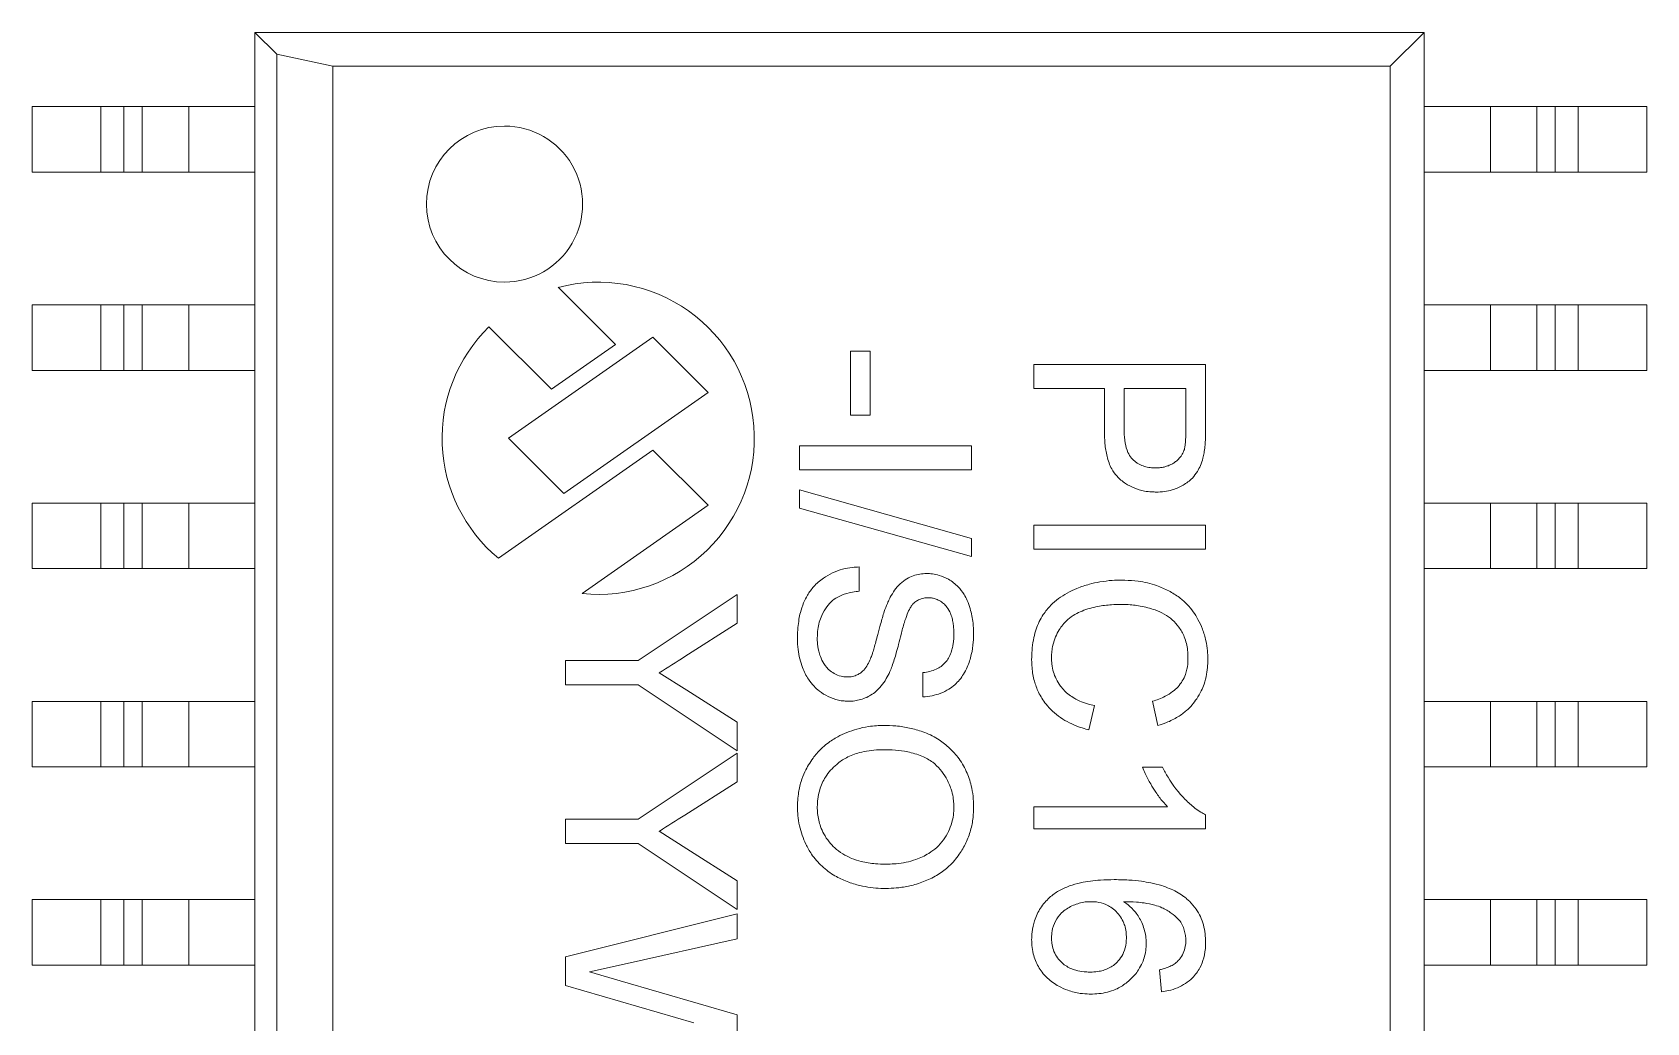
# Model space of a CAD drawing. Header units: millimetres. Extents: x 145 to 1488, y 403 to 626.
# Drawn here: x 1364.01 to 1374.35, y 508.95 to 515.29 of the extents above; entities that cross this region are included whole.
import ezdxf

# ---------------------------------------------------------------- set-up
doc = ezdxf.new("R2010")
doc.units = ezdxf.units.MM
doc.layers.add('TANGENT EDGES', color=7, linetype='Continuous', lineweight=0)
doc.layers.add('VISIBLE', color=7, linetype='Continuous', lineweight=0)

msp = doc.modelspace()

# ---------------------------------------------------------------- linework, layer by layer
at = {"layer": 'TANGENT EDGES'}
for p, q in [((1364.445, 514.395), (1364.445, 514.815)), ((1364.593, 514.815), (1364.593, 514.395)), ((1364.71, 514.815), (1364.71, 514.395)), ((1365.008, 514.815), (1365.008, 514.395)), ((1373.345, 514.815), (1373.345, 514.395)), ((1373.642, 514.815), (1373.642, 514.395)), ((1373.759, 514.395), (1373.759, 514.815)), ((1373.908, 514.815), (1373.908, 514.395)), ((1364.445, 513.125), (1364.445, 513.545)), ((1364.593, 513.545), (1364.593, 513.125)), ((1364.71, 513.545), (1364.71, 513.125)), ((1365.008, 513.545), (1365.008, 513.125)), ((1373.345, 513.545), (1373.345, 513.125)), ((1373.642, 513.545), (1373.642, 513.125)), ((1373.759, 513.125), (1373.759, 513.545)), ((1373.908, 513.545), (1373.908, 513.125)), ((1364.445, 511.855), (1364.445, 512.275)), ((1364.593, 512.275), (1364.593, 511.855)), ((1364.71, 512.275), (1364.71, 511.855)), ((1365.008, 512.275), (1365.008, 511.855)), ((1373.345, 512.275), (1373.345, 511.855)), ((1373.642, 512.275), (1373.642, 511.855)), ((1373.759, 511.855), (1373.759, 512.275)), ((1373.908, 512.275), (1373.908, 511.855)), ((1364.445, 510.585), (1364.445, 511.005)), ((1364.593, 511.005), (1364.593, 510.585)), ((1364.71, 511.005), (1364.71, 510.585)), ((1365.008, 511.005), (1365.008, 510.585)), ((1373.345, 511.005), (1373.345, 510.585)), ((1373.642, 511.005), (1373.642, 510.585)), ((1373.759, 510.585), (1373.759, 511.005)), ((1373.908, 511.005), (1373.908, 510.585)), ((1364.445, 509.315), (1364.445, 509.735)), ((1364.593, 509.735), (1364.593, 509.315)), ((1364.71, 509.735), (1364.71, 509.315)), ((1365.008, 509.735), (1365.008, 509.315)), ((1373.345, 509.735), (1373.345, 509.315)), ((1373.642, 509.735), (1373.642, 509.315)), ((1373.759, 509.315), (1373.759, 509.735)), ((1373.908, 509.735), (1373.908, 509.315))]:
    msp.add_line(p, q, dxfattribs=at)
at = {"layer": 'VISIBLE'}
for p, q in [((1365.431, 515.29), (1365.431, 503.76)), ((1365.572, 515.15), (1365.431, 515.29)), ((1365.431, 515.29), (1372.921, 515.29)), ((1372.921, 515.29), (1372.704, 515.074)), ((1372.921, 503.76), (1372.921, 515.29)), ((1365.931, 515.074), (1365.572, 515.15)), ((1365.572, 515.15), (1365.572, 503.901)), ((1372.704, 515.074), (1365.931, 515.074)), ((1365.931, 515.074), (1365.931, 503.977)), ((1372.704, 503.977), (1372.704, 515.074)), ((1364.006, 514.815), (1364.006, 514.395)), ((1364.445, 514.815), (1364.006, 514.815)), ((1364.445, 514.815), (1364.593, 514.815)), ((1364.71, 514.815), (1364.593, 514.815)), ((1365.008, 514.815), (1364.71, 514.815)), ((1365.431, 514.815), (1365.008, 514.815)), ((1373.345, 514.815), (1372.921, 514.815)), ((1373.642, 514.815), (1373.345, 514.815)), ((1373.759, 514.815), (1373.642, 514.815)), ((1373.759, 514.815), (1373.908, 514.815)), ((1374.346, 514.815), (1373.908, 514.815)), ((1374.346, 514.815), (1374.346, 514.395)), ((1364.006, 514.395), (1364.445, 514.395)), ((1364.593, 514.395), (1364.445, 514.395)), ((1364.593, 514.395), (1364.71, 514.395)), ((1364.71, 514.395), (1365.008, 514.395)), ((1365.008, 514.395), (1365.431, 514.395)), ((1372.921, 514.395), (1373.345, 514.395)), ((1373.345, 514.395), (1373.642, 514.395)), ((1373.642, 514.395), (1373.759, 514.395)), ((1373.908, 514.395), (1373.759, 514.395)), ((1373.908, 514.395), (1374.346, 514.395)), ((1367.375, 513.657), (1367.741, 513.291)), ((1364.006, 513.545), (1364.006, 513.125)), ((1364.445, 513.545), (1364.006, 513.545)), ((1364.445, 513.545), (1364.593, 513.545)), ((1364.71, 513.545), (1364.593, 513.545)), ((1365.008, 513.545), (1364.71, 513.545)), ((1365.431, 513.545), (1365.008, 513.545)), ((1373.345, 513.545), (1372.921, 513.545)), ((1373.642, 513.545), (1373.345, 513.545)), ((1373.759, 513.545), (1373.642, 513.545)), ((1373.759, 513.545), (1373.908, 513.545)), ((1374.346, 513.545), (1373.908, 513.545)), ((1374.346, 513.545), (1374.346, 513.125)), ((1367.331, 513.004), (1366.931, 513.404)), ((1367.057, 512.69), (1367.981, 513.338)), ((1367.741, 513.291), (1367.331, 513.004)), ((1367.981, 513.338), (1368.335, 512.984)), ((1369.373, 513.248), (1369.246, 513.248)), ((1369.246, 513.248), (1369.246, 512.839)), ((1369.373, 513.248), (1369.373, 512.839)), ((1364.006, 513.125), (1364.445, 513.125)), ((1364.593, 513.125), (1364.445, 513.125)), ((1364.593, 513.125), (1364.71, 513.125)), ((1364.71, 513.125), (1365.008, 513.125)), ((1365.008, 513.125), (1365.431, 513.125)), ((1370.421, 513.163), (1370.421, 513.008)), ((1371.521, 513.163), (1370.421, 513.163)), ((1371.521, 512.759), (1371.521, 513.163)), ((1372.921, 513.125), (1373.345, 513.125)), ((1373.345, 513.125), (1373.642, 513.125)), ((1373.642, 513.125), (1373.759, 513.125)), ((1373.908, 513.125), (1373.759, 513.125)), ((1373.908, 513.125), (1374.346, 513.125)), ((1368.335, 512.984), (1367.411, 512.337)), ((1370.873, 513.008), (1370.421, 513.008)), ((1370.873, 513.008), (1370.873, 512.739)), ((1370.999, 512.743), (1370.999, 513.008)), ((1370.999, 513.008), (1371.394, 513.008)), ((1371.394, 513.008), (1371.394, 512.746)), ((1369.246, 512.839), (1369.373, 512.839)), ((1367.411, 512.337), (1367.057, 512.69)), ((1366.992, 511.922), (1367.981, 512.614)), ((1367.981, 512.614), (1368.335, 512.261)), ((1370.021, 512.642), (1368.921, 512.642)), ((1368.921, 512.642), (1368.921, 512.487)), ((1370.021, 512.642), (1370.021, 512.487)), ((1368.921, 512.487), (1370.021, 512.487)), ((1368.921, 512.36), (1368.921, 512.243)), ((1370.021, 512.049), (1368.921, 512.36)), ((1364.445, 512.275), (1364.006, 512.275)), ((1364.006, 512.275), (1364.006, 511.855)), ((1364.445, 512.275), (1364.593, 512.275)), ((1364.71, 512.275), (1364.593, 512.275)), ((1365.008, 512.275), (1364.71, 512.275)), ((1365.431, 512.275), (1365.008, 512.275)), ((1368.335, 512.261), (1367.528, 511.696)), ((1373.345, 512.275), (1372.921, 512.275)), ((1373.642, 512.275), (1373.345, 512.275)), ((1373.759, 512.275), (1373.642, 512.275)), ((1373.759, 512.275), (1373.908, 512.275)), ((1374.346, 512.275), (1373.908, 512.275)), ((1374.346, 512.275), (1374.346, 511.855)), ((1368.921, 512.243), (1370.021, 511.933)), ((1370.021, 512.049), (1370.021, 511.933)), ((1370.421, 512.134), (1370.421, 511.979)), ((1371.521, 512.134), (1370.421, 512.134)), ((1371.521, 512.134), (1371.521, 511.979)), ((1370.421, 511.979), (1371.521, 511.979)), ((1364.006, 511.855), (1364.445, 511.855)), ((1364.593, 511.855), (1364.445, 511.855)), ((1364.593, 511.855), (1364.71, 511.855)), ((1364.71, 511.855), (1365.008, 511.855)), ((1365.008, 511.855), (1365.431, 511.855)), ((1369.302, 511.711), (1369.302, 511.866)), ((1372.921, 511.855), (1373.345, 511.855)), ((1373.345, 511.855), (1373.642, 511.855)), ((1373.642, 511.855), (1373.759, 511.855)), ((1373.908, 511.855), (1373.759, 511.855)), ((1373.908, 511.855), (1374.346, 511.855)), ((1368.521, 511.689), (1367.887, 511.266)), ((1368.521, 511.505), (1368.521, 511.689)), ((1368.185, 511.292), (1368.521, 511.505)), ((1367.421, 511.266), (1367.421, 511.111)), ((1367.887, 511.266), (1367.421, 511.266)), ((1367.887, 511.111), (1367.421, 511.111)), ((1367.887, 511.111), (1368.521, 510.688)), ((1368.198, 511.076), (1368.021, 511.188)), ((1369.711, 511.189), (1369.711, 511.034)), ((1364.006, 511.005), (1364.006, 510.585)), ((1364.445, 511.005), (1364.006, 511.005)), ((1364.445, 511.005), (1364.593, 511.005)), ((1364.71, 511.005), (1364.593, 511.005)), ((1365.008, 511.005), (1364.71, 511.005)), ((1365.431, 511.005), (1365.008, 511.005)), ((1368.521, 510.871), (1368.198, 511.076)), ((1371.182, 511.006), (1371.216, 510.851)), ((1371.453, 511.005), (1371.453, 511.005)), ((1373.345, 511.005), (1372.921, 511.005)), ((1373.642, 511.005), (1373.345, 511.005)), ((1373.759, 511.005), (1373.642, 511.005)), ((1373.759, 511.005), (1373.908, 511.005)), ((1374.346, 511.005), (1373.908, 511.005)), ((1374.346, 511.005), (1374.346, 510.585)), ((1370.773, 510.822), (1370.81, 510.978)), ((1368.521, 510.688), (1368.521, 510.871)), ((1368.521, 510.673), (1367.887, 510.25)), ((1368.521, 510.49), (1368.521, 510.673)), ((1364.006, 510.585), (1364.445, 510.585)), ((1364.593, 510.585), (1364.445, 510.585)), ((1364.593, 510.585), (1364.71, 510.585)), ((1364.71, 510.585), (1365.008, 510.585)), ((1365.008, 510.585), (1365.431, 510.585)), ((1368.185, 510.277), (1368.521, 510.49)), ((1368.971, 510.585), (1368.971, 510.585)), ((1369.14, 510.585), (1369.14, 510.585)), ((1369.805, 510.585), (1369.806, 510.585)), ((1371.246, 510.583), (1371.116, 510.583)), ((1372.921, 510.585), (1373.345, 510.585)), ((1373.345, 510.585), (1373.642, 510.585)), ((1373.642, 510.585), (1373.759, 510.585)), ((1373.908, 510.585), (1373.759, 510.585)), ((1373.908, 510.585), (1374.346, 510.585)), ((1371.278, 510.329), (1370.421, 510.329)), ((1370.421, 510.329), (1370.421, 510.188)), ((1367.421, 510.25), (1367.421, 510.095)), ((1367.887, 510.25), (1367.421, 510.25)), ((1370.421, 510.188), (1371.521, 510.188)), ((1371.521, 510.188), (1371.521, 510.279)), ((1367.887, 510.095), (1367.421, 510.095)), ((1367.887, 510.095), (1368.521, 509.672)), ((1368.198, 510.061), (1368.021, 510.173)), ((1368.521, 509.856), (1368.198, 510.061)), ((1368.521, 509.672), (1368.521, 509.856)), ((1364.006, 509.735), (1364.006, 509.315)), ((1364.445, 509.735), (1364.006, 509.735)), ((1364.445, 509.735), (1364.593, 509.735)), ((1364.71, 509.735), (1364.593, 509.735)), ((1365.008, 509.735), (1364.71, 509.735)), ((1365.431, 509.735), (1365.008, 509.735)), ((1370.508, 509.735), (1370.508, 509.735)), ((1373.345, 509.735), (1372.921, 509.735)), ((1373.642, 509.735), (1373.345, 509.735)), ((1373.759, 509.735), (1373.642, 509.735)), ((1373.759, 509.735), (1373.908, 509.735)), ((1374.346, 509.735), (1373.908, 509.735)), ((1374.346, 509.735), (1374.346, 509.315)), ((1368.521, 509.645), (1367.421, 509.368)), ((1368.521, 509.485), (1368.521, 509.645)), ((1367.798, 509.322), (1368.521, 509.485)), ((1367.421, 509.185), (1367.421, 509.368)), ((1364.006, 509.315), (1364.445, 509.315)), ((1364.593, 509.315), (1364.445, 509.315)), ((1364.593, 509.315), (1364.71, 509.315)), ((1364.71, 509.315), (1365.008, 509.315)), ((1365.008, 509.315), (1365.431, 509.315)), ((1367.575, 509.272), (1367.798, 509.322)), ((1367.771, 509.215), (1367.575, 509.272)), ((1370.445, 509.315), (1370.445, 509.315)), ((1371.109, 509.315), (1371.109, 509.315)), ((1371.225, 509.285), (1371.239, 509.144)), ((1371.492, 509.315), (1371.492, 509.315)), ((1372.921, 509.315), (1373.345, 509.315)), ((1373.345, 509.315), (1373.642, 509.315)), ((1373.642, 509.315), (1373.759, 509.315)), ((1373.908, 509.315), (1373.759, 509.315)), ((1373.908, 509.315), (1374.346, 509.315)), ((1367.421, 509.185), (1368.244, 508.947)), ((1368.521, 508.998), (1367.771, 509.215)), ((1368.521, 508.811), (1368.521, 508.998))]:
    msp.add_line(p, q, dxfattribs=at)
for centre, radius, start, end in [((1367.031, 514.19), 0.5, 90, 270), ((1367.031, 514.19), 0.5, 269.9999, 90.0001), ((1367.631, 512.69), 1, 4.4509, 104.8407), ((1367.631, 512.69), 1, 134.427, 230.2482), ((1367.631, 512.69), 1, 264.0605, 4.4508), ((1335.957, 561.848), 59.955, 302.33057, 302.51593), ((1335.957, 560.833), 59.955, 302.33057, 302.51593)]:
    msp.add_arc(centre, radius, start, end, dxfattribs=at)
for points, knots in [([(1370.873, 512.739), (1370.873, 512.711), (1370.874, 512.683), (1370.879, 512.628), (1370.884, 512.601), (1370.897, 512.547), (1370.906, 512.519), (1370.93, 512.476), (1370.941, 512.46), (1370.969, 512.43), (1370.988, 512.414), (1371.026, 512.389), (1371.044, 512.38), (1371.085, 512.363), (1371.106, 512.357), (1371.145, 512.349), (1371.161, 512.347), (1371.186, 512.346), (1371.196, 512.346), (1371.205, 512.345)], [0, 0, 0, 0, 0.144, 0.144, 0.288, 0.288, 0.432, 0.432, 0.532, 0.532, 0.652, 0.652, 0.752, 0.752, 0.872, 0.872, 0.952, 0.952, 1, 1, 1, 1]), ([(1371.201, 512.501), (1371.189, 512.501), (1371.177, 512.501), (1371.154, 512.504), (1371.141, 512.507), (1371.118, 512.513), (1371.106, 512.518), (1371.077, 512.533), (1371.06, 512.547), (1371.037, 512.574), (1371.03, 512.586), (1371.015, 512.618), (1371.01, 512.638), (1371.002, 512.685), (1371, 512.708), (1371, 512.736), (1371, 512.74), (1370.999, 512.743)], [0, 0, 0, 0, 0.1, 0.1, 0.2, 0.2, 0.3, 0.3, 0.4728, 0.4728, 0.5928, 0.5928, 0.7656, 0.7656, 0.97296, 0.97296, 1, 1, 1, 1]), ([(1371.394, 512.746), (1371.394, 512.741), (1371.394, 512.735), (1371.394, 512.726), (1371.394, 512.722), (1371.394, 512.713), (1371.394, 512.709), (1371.394, 512.701), (1371.394, 512.696), (1371.393, 512.688), (1371.393, 512.684), (1371.392, 512.675), (1371.392, 512.671), (1371.392, 512.662), (1371.391, 512.658), (1371.39, 512.647), (1371.389, 512.639), (1371.387, 512.628), (1371.386, 512.623), (1371.385, 512.619)], [0, 0, 0, 0, 0.12, 0.12, 0.22, 0.22, 0.32, 0.32, 0.42, 0.42, 0.52, 0.52, 0.62, 0.62, 0.72, 0.72, 0.8928, 0.8928, 1, 1, 1, 1]), ([(1371.511, 512.596), (1371.513, 512.61), (1371.515, 512.623), (1371.518, 512.65), (1371.519, 512.664), (1371.52, 512.697), (1371.521, 512.716), (1371.521, 512.744), (1371.521, 512.751), (1371.521, 512.759)], [0, 0, 0, 0, 0.248832, 0.248832, 0.497664, 0.497664, 0.855982, 0.855982, 1, 1, 1, 1]), ([(1371.385, 512.619), (1371.381, 512.608), (1371.377, 512.598), (1371.362, 512.571), (1371.349, 512.556), (1371.328, 512.539), (1371.321, 512.534), (1371.308, 512.526), (1371.301, 512.522), (1371.287, 512.516), (1371.279, 512.513), (1371.264, 512.508), (1371.257, 512.506), (1371.241, 512.503), (1371.234, 512.502), (1371.221, 512.501), (1371.216, 512.501), (1371.207, 512.501), (1371.204, 512.501), (1371.201, 512.501)], [0, 0, 0, 0, 0.144, 0.144, 0.392832, 0.392832, 0.492832, 0.492832, 0.592832, 0.592832, 0.692832, 0.692832, 0.792832, 0.792832, 0.892832, 0.892832, 0.956832, 0.956832, 1, 1, 1, 1]), ([(1371.205, 512.345), (1371.222, 512.346), (1371.24, 512.346), (1371.274, 512.351), (1371.291, 512.355), (1371.332, 512.367), (1371.355, 512.377), (1371.398, 512.402), (1371.419, 512.417), (1371.448, 512.448), (1371.459, 512.462), (1371.476, 512.489), (1371.482, 512.502), (1371.494, 512.531), (1371.5, 512.546), (1371.507, 512.574), (1371.509, 512.585), (1371.511, 512.596)], [0, 0, 0, 0, 0.12, 0.12, 0.24, 0.24, 0.4128, 0.4128, 0.5856, 0.5856, 0.7056, 0.7056, 0.8056, 0.8056, 0.9208, 0.9208, 1, 1, 1, 1]), ([(1369.302, 511.866), (1369.287, 511.865), (1369.273, 511.865), (1369.238, 511.86), (1369.217, 511.857), (1369.174, 511.845), (1369.153, 511.838), (1369.112, 511.818), (1369.092, 511.807), (1369.05, 511.778), (1369.03, 511.76), (1368.996, 511.723), (1368.983, 511.704), (1368.962, 511.669), (1368.954, 511.653), (1368.938, 511.615), (1368.932, 511.595), (1368.922, 511.559), (1368.919, 511.545), (1368.914, 511.513), (1368.912, 511.496), (1368.908, 511.457), (1368.908, 511.436), (1368.907, 511.412), (1368.907, 511.409), (1368.907, 511.405)], [0, 0, 0, 0, 0.064, 0.064, 0.15616, 0.15616, 0.25616, 0.25616, 0.35616, 0.35616, 0.47616, 0.47616, 0.57616, 0.57616, 0.65616, 0.65616, 0.75216, 0.75216, 0.81616, 0.81616, 0.89296, 0.89296, 0.98512, 0.98512, 1, 1, 1, 1]), ([(1369.734, 511.824), (1369.72, 511.823), (1369.705, 511.823), (1369.676, 511.818), (1369.662, 511.814), (1369.634, 511.804), (1369.621, 511.798), (1369.577, 511.771), (1369.55, 511.746), (1369.519, 511.702), (1369.51, 511.687), (1369.5, 511.668), (1369.498, 511.665), (1369.496, 511.661)], [0, 0, 0, 0, 0.144, 0.144, 0.288, 0.288, 0.432, 0.432, 0.790318, 0.790318, 0.963118, 0.963118, 1, 1, 1, 1]), ([(1370.035, 511.442), (1370.035, 511.464), (1370.034, 511.485), (1370.029, 511.538), (1370.022, 511.569), (1370.008, 511.617), (1370.002, 511.634), (1369.988, 511.664), (1369.982, 511.677), (1369.963, 511.707), (1369.95, 511.724), (1369.918, 511.757), (1369.897, 511.774), (1369.855, 511.797), (1369.835, 511.806), (1369.8, 511.816), (1369.786, 511.82), (1369.759, 511.823), (1369.747, 511.823), (1369.734, 511.824)], [0, 0, 0, 0, 0.12, 0.12, 0.2928, 0.2928, 0.3928, 0.3928, 0.4728, 0.4728, 0.588, 0.588, 0.732, 0.732, 0.852, 0.852, 0.932, 0.932, 1, 1, 1, 1]), ([(1370.979, 511.781), (1370.961, 511.781), (1370.942, 511.781), (1370.897, 511.778), (1370.871, 511.774), (1370.821, 511.766), (1370.799, 511.761), (1370.75, 511.748), (1370.723, 511.739), (1370.676, 511.72), (1370.655, 511.71), (1370.615, 511.688), (1370.596, 511.676), (1370.561, 511.65), (1370.545, 511.636), (1370.512, 511.602), (1370.496, 511.582), (1370.462, 511.532), (1370.447, 511.5), (1370.43, 511.45), (1370.425, 511.432), (1370.417, 511.392), (1370.413, 511.37), (1370.409, 511.327), (1370.408, 511.305), (1370.407, 511.28), (1370.407, 511.276), (1370.407, 511.271)], [0, 0, 0, 0, 0.064, 0.064, 0.15616, 0.15616, 0.23616, 0.23616, 0.33216, 0.33216, 0.41216, 0.41216, 0.48896, 0.48896, 0.562688, 0.562688, 0.651162, 0.651162, 0.771162, 0.771162, 0.835162, 0.835162, 0.911962, 0.911962, 0.98569, 0.98569, 1, 1, 1, 1]), ([(1371.535, 511.275), (1371.535, 511.293), (1371.535, 511.311), (1371.531, 511.35), (1371.528, 511.372), (1371.517, 511.419), (1371.51, 511.444), (1371.493, 511.489), (1371.483, 511.51), (1371.454, 511.564), (1371.431, 511.596), (1371.388, 511.641), (1371.371, 511.656), (1371.332, 511.686), (1371.309, 511.7), (1371.26, 511.726), (1371.234, 511.737), (1371.169, 511.76), (1371.129, 511.769), (1371.06, 511.778), (1371.032, 511.78), (1370.996, 511.781), (1370.988, 511.781), (1370.979, 511.781)], [0, 0, 0, 0, 0.064, 0.064, 0.1408, 0.1408, 0.23296, 0.23296, 0.31296, 0.31296, 0.4512, 0.4512, 0.5312, 0.5312, 0.6272, 0.6272, 0.7272, 0.7272, 0.8712, 0.8712, 0.9712, 0.9712, 1, 1, 1, 1]), ([(1369.034, 511.412), (1369.035, 511.43), (1369.035, 511.448), (1369.042, 511.496), (1369.05, 511.527), (1369.072, 511.575), (1369.082, 511.594), (1369.106, 511.625), (1369.118, 511.639), (1369.146, 511.662), (1369.161, 511.671), (1369.197, 511.688), (1369.217, 511.695), (1369.253, 511.704), (1369.267, 511.706), (1369.289, 511.709), (1369.295, 511.71), (1369.302, 511.711)], [0, 0, 0, 0, 0.12, 0.12, 0.32736, 0.32736, 0.47136, 0.47136, 0.59136, 0.59136, 0.71136, 0.71136, 0.85536, 0.85536, 0.95536, 0.95536, 1, 1, 1, 1]), ([(1369.496, 511.661), (1369.492, 511.652), (1369.487, 511.642), (1369.476, 511.615), (1369.469, 511.597), (1369.454, 511.554), (1369.447, 511.527), (1369.433, 511.478), (1369.427, 511.455), (1369.417, 511.417), (1369.413, 511.402), (1369.405, 511.373), (1369.401, 511.36), (1369.395, 511.337), (1369.392, 511.327), (1369.386, 511.309), (1369.383, 511.301), (1369.379, 511.288), (1369.377, 511.283), (1369.375, 511.278)], [0, 0, 0, 0, 0.08, 0.08, 0.21824, 0.21824, 0.4256, 0.4256, 0.5984, 0.5984, 0.7184, 0.7184, 0.8184, 0.8184, 0.8984, 0.8984, 0.95984, 0.95984, 1, 1, 1, 1]), ([(1369.499, 511.197), (1369.504, 511.208), (1369.509, 511.219), (1369.518, 511.245), (1369.523, 511.258), (1369.532, 511.287), (1369.536, 511.302), (1369.545, 511.334), (1369.55, 511.352), (1369.56, 511.391), (1369.565, 511.412), (1369.577, 511.46), (1369.584, 511.485), (1369.597, 511.528), (1369.603, 511.545), (1369.615, 511.577), (1369.622, 511.591), (1369.633, 511.611), (1369.637, 511.617), (1369.644, 511.625), (1369.646, 511.627), (1369.647, 511.629)], [0, 0, 0, 0, 0.08, 0.08, 0.176, 0.176, 0.276, 0.276, 0.396, 0.396, 0.54, 0.54, 0.7128, 0.7128, 0.8328, 0.8328, 0.9328, 0.9328, 0.984, 0.984, 1, 1, 1, 1]), ([(1369.647, 511.629), (1369.655, 511.636), (1369.663, 511.644), (1369.675, 511.651), (1369.678, 511.653), (1369.693, 511.66), (1369.705, 511.664), (1369.726, 511.668), (1369.735, 511.668), (1369.744, 511.669)], [0, 0, 0, 0, 0.298598, 0.298598, 0.398598, 0.398598, 0.742584, 0.742584, 1, 1, 1, 1]), ([(1369.744, 511.669), (1369.751, 511.668), (1369.758, 511.668), (1369.773, 511.666), (1369.781, 511.664), (1369.798, 511.659), (1369.807, 511.655), (1369.825, 511.645), (1369.834, 511.639), (1369.85, 511.625), (1369.857, 511.617), (1369.874, 511.596), (1369.881, 511.583), (1369.891, 511.559), (1369.894, 511.549), (1369.9, 511.528), (1369.902, 511.517), (1369.905, 511.496), (1369.906, 511.486), (1369.908, 511.464), (1369.908, 511.454), (1369.908, 511.441), (1369.908, 511.438), (1369.908, 511.436)], [0, 0, 0, 0, 0.064, 0.064, 0.1408, 0.1408, 0.23296, 0.23296, 0.33296, 0.33296, 0.43296, 0.43296, 0.57696, 0.57696, 0.67696, 0.67696, 0.77696, 0.77696, 0.87696, 0.87696, 0.97696, 0.97696, 1, 1, 1, 1]), ([(1370.534, 511.286), (1370.534, 511.3), (1370.535, 511.313), (1370.538, 511.339), (1370.54, 511.352), (1370.548, 511.383), (1370.553, 511.401), (1370.567, 511.434), (1370.575, 511.449), (1370.591, 511.474), (1370.598, 511.485), (1370.616, 511.507), (1370.627, 511.518), (1370.653, 511.541), (1370.668, 511.552), (1370.699, 511.57), (1370.714, 511.577), (1370.762, 511.597), (1370.796, 511.606), (1370.86, 511.618), (1370.889, 511.622), (1370.939, 511.625), (1370.959, 511.626), (1370.98, 511.626)], [0, 0, 0, 0, 0.064, 0.064, 0.12544, 0.12544, 0.213914, 0.213914, 0.293914, 0.293914, 0.355354, 0.355354, 0.429082, 0.429082, 0.517555, 0.517555, 0.597555, 0.597555, 0.763443, 0.763443, 0.901683, 0.901683, 1, 1, 1, 1]), ([(1371.408, 511.282), (1371.408, 511.302), (1371.408, 511.314), (1371.402, 511.363), (1371.396, 511.389), (1371.375, 511.441), (1371.364, 511.462), (1371.337, 511.497), (1371.323, 511.513), (1371.292, 511.541), (1371.275, 511.553), (1371.237, 511.575), (1371.218, 511.583), (1371.167, 511.601), (1371.134, 511.609), (1371.072, 511.621), (1371.045, 511.624), (1371.003, 511.626), (1370.992, 511.626), (1370.98, 511.626)], [0, 0, 0, 0, 0.096, 0.096, 0.24, 0.24, 0.3552, 0.3552, 0.4552, 0.4552, 0.5552, 0.5552, 0.6552, 0.6552, 0.7992, 0.7992, 0.9432, 0.9432, 1, 1, 1, 1]), ([(1369.711, 511.034), (1369.73, 511.035), (1369.75, 511.037), (1369.788, 511.045), (1369.807, 511.05), (1369.843, 511.064), (1369.86, 511.073), (1369.89, 511.092), (1369.903, 511.101), (1369.926, 511.122), (1369.936, 511.132), (1369.955, 511.155), (1369.963, 511.167), (1369.98, 511.193), (1369.988, 511.209), (1370.006, 511.25), (1370.014, 511.277), (1370.027, 511.331), (1370.031, 511.357), (1370.035, 511.403), (1370.035, 511.423), (1370.035, 511.442)], [0, 0, 0, 0, 0.1, 0.1, 0.2, 0.2, 0.3, 0.3, 0.38, 0.38, 0.4568, 0.4568, 0.530528, 0.530528, 0.619002, 0.619002, 0.763002, 0.763002, 0.901242, 0.901242, 1, 1, 1, 1]), ([(1369.908, 511.436), (1369.908, 511.431), (1369.908, 511.426), (1369.908, 511.415), (1369.908, 511.41), (1369.907, 511.397), (1369.906, 511.39), (1369.905, 511.375), (1369.903, 511.366), (1369.9, 511.348), (1369.897, 511.338), (1369.891, 511.315), (1369.885, 511.302), (1369.873, 511.279), (1369.867, 511.269), (1369.852, 511.251), (1369.843, 511.242), (1369.825, 511.227), (1369.815, 511.221), (1369.792, 511.209), (1369.779, 511.204), (1369.751, 511.195), (1369.737, 511.193), (1369.719, 511.19), (1369.715, 511.19), (1369.711, 511.189)], [0, 0, 0, 0, 0.04096, 0.04096, 0.090112, 0.090112, 0.1490944, 0.1490944, 0.2198733, 0.2198733, 0.3048079, 0.3048079, 0.4248079, 0.4248079, 0.5248079, 0.5248079, 0.6248079, 0.6248079, 0.7248079, 0.7248079, 0.8448079, 0.8448079, 0.9648079, 0.9648079, 1, 1, 1, 1]), ([(1368.907, 511.405), (1368.908, 511.382), (1368.908, 511.359), (1368.916, 511.297), (1368.925, 511.258), (1368.95, 511.195), (1368.962, 511.17), (1368.988, 511.131), (1369, 511.116), (1369.024, 511.091), (1369.035, 511.08), (1369.065, 511.057), (1369.084, 511.046), (1369.124, 511.026), (1369.146, 511.018), (1369.181, 511.01), (1369.193, 511.008), (1369.215, 511.007), (1369.224, 511.006), (1369.234, 511.006)], [0, 0, 0, 0, 0.12, 0.12, 0.32736, 0.32736, 0.47136, 0.47136, 0.57136, 0.57136, 0.65136, 0.65136, 0.76656, 0.76656, 0.88656, 0.88656, 0.95056, 0.95056, 1, 1, 1, 1]), ([(1369.226, 511.161), (1369.217, 511.161), (1369.207, 511.162), (1369.182, 511.166), (1369.166, 511.171), (1369.139, 511.185), (1369.127, 511.192), (1369.1, 511.214), (1369.087, 511.23), (1369.067, 511.261), (1369.06, 511.277), (1369.05, 511.304), (1369.046, 511.315), (1369.039, 511.346), (1369.036, 511.366), (1369.034, 511.395), (1369.034, 511.404), (1369.034, 511.412)], [0, 0, 0, 0, 0.08, 0.08, 0.21824, 0.21824, 0.33824, 0.33824, 0.51104, 0.51104, 0.65504, 0.65504, 0.75504, 0.75504, 0.92784, 0.92784, 1, 1, 1, 1]), ([(1369.375, 511.278), (1369.369, 511.265), (1369.363, 511.252), (1369.349, 511.228), (1369.341, 511.216), (1369.324, 511.197), (1369.315, 511.19), (1369.299, 511.179), (1369.291, 511.175), (1369.273, 511.167), (1369.262, 511.164), (1369.242, 511.162), (1369.234, 511.161), (1369.226, 511.161)], [0, 0, 0, 0, 0.20736, 0.20736, 0.41472, 0.41472, 0.58752, 0.58752, 0.70752, 0.70752, 0.88032, 0.88032, 1, 1, 1, 1]), ([(1370.407, 511.271), (1370.408, 511.255), (1370.408, 511.238), (1370.412, 511.192), (1370.417, 511.163), (1370.431, 511.111), (1370.44, 511.087), (1370.464, 511.037), (1370.48, 511.011), (1370.512, 510.971), (1370.526, 510.956), (1370.573, 510.912), (1370.61, 510.887), (1370.668, 510.858), (1370.687, 510.85), (1370.723, 510.837), (1370.739, 510.832), (1370.761, 510.826), (1370.767, 510.824), (1370.773, 510.822)], [0, 0, 0, 0, 0.08, 0.08, 0.21824, 0.21824, 0.33824, 0.33824, 0.48224, 0.48224, 0.58224, 0.58224, 0.7896, 0.7896, 0.8896, 0.8896, 0.9696, 0.9696, 1, 1, 1, 1]), ([(1370.81, 510.978), (1370.795, 510.981), (1370.78, 510.984), (1370.748, 510.994), (1370.731, 511), (1370.704, 511.012), (1370.693, 511.017), (1370.67, 511.031), (1370.658, 511.039), (1370.625, 511.063), (1370.607, 511.082), (1370.581, 511.118), (1370.571, 511.133), (1370.557, 511.163), (1370.551, 511.177), (1370.542, 511.209), (1370.539, 511.227), (1370.535, 511.258), (1370.534, 511.272), (1370.534, 511.286)], [0, 0, 0, 0, 0.1, 0.1, 0.22, 0.22, 0.3, 0.3, 0.396, 0.396, 0.5688, 0.5688, 0.6888, 0.6888, 0.7888, 0.7888, 0.9088, 0.9088, 1, 1, 1, 1]), ([(1371.408, 511.282), (1371.408, 511.269), (1371.408, 511.256), (1371.404, 511.221), (1371.399, 511.199), (1371.387, 511.163), (1371.38, 511.149), (1371.364, 511.123), (1371.355, 511.11), (1371.334, 511.087), (1371.322, 511.077), (1371.295, 511.056), (1371.279, 511.046), (1371.249, 511.031), (1371.235, 511.024), (1371.208, 511.014), (1371.195, 511.01), (1371.182, 511.006)], [0, 0, 0, 0, 0.1, 0.1, 0.2728, 0.2728, 0.3928, 0.3928, 0.5128, 0.5128, 0.6328, 0.6328, 0.7768, 0.7768, 0.8968, 0.8968, 1, 1, 1, 1]), ([(1371.216, 510.851), (1371.234, 510.856), (1371.252, 510.862), (1371.296, 510.879), (1371.32, 510.892), (1371.364, 510.918), (1371.382, 510.932), (1371.424, 510.969), (1371.446, 510.994), (1371.475, 511.038), (1371.485, 511.055), (1371.5, 511.086), (1371.506, 511.1), (1371.518, 511.135), (1371.523, 511.157), (1371.53, 511.197), (1371.533, 511.216), (1371.535, 511.248), (1371.535, 511.262), (1371.535, 511.275)], [0, 0, 0, 0, 0.1, 0.1, 0.244, 0.244, 0.364, 0.364, 0.5368, 0.5368, 0.6368, 0.6368, 0.7168, 0.7168, 0.832, 0.832, 0.932, 0.932, 1, 1, 1, 1]), ([(1369.499, 511.197), (1369.491, 511.178), (1369.486, 511.168), (1369.465, 511.132), (1369.455, 511.119), (1369.433, 511.091), (1369.421, 511.079), (1369.4, 511.06), (1369.388, 511.052), (1369.365, 511.038), (1369.355, 511.032), (1369.328, 511.021), (1369.316, 511.017), (1369.289, 511.011), (1369.276, 511.008), (1369.254, 511.006), (1369.245, 511.006), (1369.234, 511.006)], [0, 0, 0, 0, 0.165888, 0.165888, 0.338688, 0.338688, 0.482688, 0.482688, 0.602688, 0.602688, 0.702688, 0.702688, 0.802688, 0.802688, 0.902688, 0.902688, 1, 1, 1, 1]), ([(1369.457, 510.851), (1369.442, 510.85), (1369.428, 510.85), (1369.396, 510.848), (1369.379, 510.846), (1369.337, 510.84), (1369.312, 510.834), (1369.266, 510.821), (1369.245, 510.814), (1369.204, 510.798), (1369.184, 510.788), (1369.142, 510.766), (1369.12, 510.752), (1369.085, 510.725), (1369.071, 510.713), (1369.039, 510.682), (1369.022, 510.662), (1368.987, 510.614), (1368.969, 510.585), (1368.945, 510.534), (1368.937, 510.513), (1368.922, 510.465), (1368.917, 510.438), (1368.91, 510.394), (1368.909, 510.376), (1368.907, 510.348), (1368.907, 510.338), (1368.907, 510.329)], [0, 0, 0, 0, 0.0512, 0.0512, 0.11264, 0.11264, 0.201114, 0.201114, 0.281114, 0.281114, 0.357914, 0.357914, 0.450074, 0.450074, 0.514074, 0.514074, 0.606234, 0.606234, 0.726234, 0.726234, 0.806234, 0.806234, 0.902234, 0.902234, 0.966234, 0.966234, 1, 1, 1, 1]), ([(1370.035, 510.328), (1370.035, 510.352), (1370.034, 510.375), (1370.029, 510.421), (1370.025, 510.443), (1370.013, 510.496), (1370.002, 510.527), (1369.974, 510.589), (1369.956, 510.619), (1369.916, 510.67), (1369.896, 510.692), (1369.853, 510.731), (1369.829, 510.749), (1369.775, 510.783), (1369.743, 510.798), (1369.682, 510.82), (1369.654, 510.828), (1369.596, 510.84), (1369.567, 510.845), (1369.511, 510.85), (1369.484, 510.85), (1369.457, 510.851)], [0, 0, 0, 0, 0.08, 0.08, 0.1568, 0.1568, 0.267392, 0.267392, 0.387392, 0.387392, 0.487392, 0.487392, 0.587392, 0.587392, 0.707392, 0.707392, 0.807392, 0.807392, 0.907392, 0.907392, 1, 1, 1, 1]), ([(1369.034, 510.329), (1369.035, 510.346), (1369.035, 510.363), (1369.04, 510.399), (1369.044, 510.419), (1369.058, 510.467), (1369.071, 510.495), (1369.106, 510.551), (1369.131, 510.578), (1369.177, 510.618), (1369.198, 510.632), (1369.247, 510.658), (1369.275, 510.669), (1369.324, 510.682), (1369.345, 510.686), (1369.386, 510.692), (1369.407, 510.694), (1369.437, 510.695), (1369.446, 510.695), (1369.455, 510.695)], [0, 0, 0, 0, 0.08, 0.08, 0.176, 0.176, 0.32, 0.32, 0.4928, 0.4928, 0.6128, 0.6128, 0.7568, 0.7568, 0.8568, 0.8568, 0.9568, 0.9568, 1, 1, 1, 1]), ([(1369.455, 510.695), (1369.481, 510.695), (1369.508, 510.695), (1369.561, 510.69), (1369.587, 510.687), (1369.644, 510.675), (1369.675, 510.666), (1369.729, 510.643), (1369.752, 510.631), (1369.791, 510.601), (1369.806, 510.585), (1369.835, 510.552), (1369.848, 510.534), (1369.873, 510.492), (1369.883, 510.467), (1369.897, 510.425), (1369.901, 510.408), (1369.906, 510.377), (1369.907, 510.364), (1369.908, 510.343), (1369.908, 510.335), (1369.908, 510.327)], [0, 0, 0, 0, 0.12, 0.12, 0.24, 0.24, 0.384, 0.384, 0.504, 0.504, 0.604, 0.604, 0.704, 0.704, 0.824, 0.824, 0.904, 0.904, 0.96544, 0.96544, 1, 1, 1, 1]), ([(1371.116, 510.583), (1371.122, 510.569), (1371.127, 510.556), (1371.144, 510.52), (1371.157, 510.498), (1371.18, 510.458), (1371.191, 510.44), (1371.217, 510.402), (1371.231, 510.382), (1371.257, 510.351), (1371.268, 510.34), (1371.278, 510.329)], [0, 0, 0, 0, 0.144, 0.144, 0.392832, 0.392832, 0.600192, 0.600192, 0.849024, 0.849024, 1, 1, 1, 1]), ([(1371.246, 510.583), (1371.257, 510.561), (1371.268, 510.54), (1371.311, 510.467), (1371.349, 510.419), (1371.41, 510.357), (1371.43, 510.339), (1371.465, 510.312), (1371.477, 510.303), (1371.501, 510.289), (1371.511, 510.284), (1371.521, 510.279)], [0, 0, 0, 0, 0.1728, 0.1728, 0.602782, 0.602782, 0.801847, 0.801847, 0.917047, 0.917047, 1, 1, 1, 1]), ([(1368.907, 510.329), (1368.908, 510.31), (1368.908, 510.292), (1368.912, 510.252), (1368.915, 510.23), (1368.924, 510.188), (1368.931, 510.167), (1368.944, 510.128), (1368.952, 510.109), (1368.971, 510.069), (1368.983, 510.047), (1369.016, 509.999), (1369.039, 509.972), (1369.09, 509.926), (1369.118, 509.905), (1369.172, 509.873), (1369.198, 509.861), (1369.252, 509.84), (1369.279, 509.832), (1369.33, 509.82), (1369.352, 509.816), (1369.397, 509.81), (1369.419, 509.808), (1369.451, 509.807), (1369.46, 509.807), (1369.47, 509.807)], [0, 0, 0, 0, 0.064, 0.064, 0.1408, 0.1408, 0.214528, 0.214528, 0.285307, 0.285307, 0.370242, 0.370242, 0.490242, 0.490242, 0.610242, 0.610242, 0.710242, 0.710242, 0.810242, 0.810242, 0.890242, 0.890242, 0.967042, 0.967042, 1, 1, 1, 1]), ([(1369.471, 509.962), (1369.449, 509.962), (1369.428, 509.963), (1369.376, 509.967), (1369.345, 509.972), (1369.294, 509.985), (1369.274, 509.991), (1369.234, 510.008), (1369.215, 510.017), (1369.179, 510.04), (1369.161, 510.053), (1369.133, 510.079), (1369.121, 510.092), (1369.097, 510.121), (1369.086, 510.138), (1369.068, 510.171), (1369.061, 510.187), (1369.045, 510.23), (1369.039, 510.258), (1369.035, 510.301), (1369.034, 510.315), (1369.034, 510.329)], [0, 0, 0, 0, 0.1, 0.1, 0.244, 0.244, 0.344, 0.344, 0.444, 0.444, 0.544, 0.544, 0.624, 0.624, 0.72, 0.72, 0.8, 0.8, 0.93271, 0.93271, 1, 1, 1, 1]), ([(1370.035, 510.328), (1370.035, 510.305), (1370.034, 510.284), (1370.029, 510.233), (1370.023, 510.205), (1370.008, 510.151), (1369.998, 510.124), (1369.974, 510.073), (1369.959, 510.048), (1369.924, 509.998), (1369.901, 509.971), (1369.858, 509.931), (1369.833, 509.912), (1369.782, 509.88), (1369.754, 509.866), (1369.698, 509.843), (1369.665, 509.833), (1369.611, 509.819), (1369.582, 509.815), (1369.534, 509.809), (1369.514, 509.808), (1369.484, 509.807), (1369.477, 509.807), (1369.47, 509.807)], [0, 0, 0, 0, 0.08, 0.08, 0.176, 0.176, 0.276, 0.276, 0.376, 0.376, 0.496, 0.496, 0.596, 0.596, 0.696, 0.696, 0.796, 0.796, 0.896, 0.896, 0.976, 0.976, 1, 1, 1, 1]), ([(1369.908, 510.327), (1369.908, 510.31), (1369.908, 510.293), (1369.903, 510.26), (1369.9, 510.244), (1369.89, 510.209), (1369.883, 510.19), (1369.865, 510.153), (1369.854, 510.135), (1369.829, 510.1), (1369.815, 510.084), (1369.783, 510.055), (1369.766, 510.043), (1369.722, 510.015), (1369.694, 510.002), (1369.644, 509.985), (1369.624, 509.979), (1369.582, 509.97), (1369.56, 509.967), (1369.522, 509.964), (1369.505, 509.963), (1369.482, 509.962), (1369.476, 509.962), (1369.471, 509.962)], [0, 0, 0, 0, 0.08, 0.08, 0.1568, 0.1568, 0.24896, 0.24896, 0.34896, 0.34896, 0.44896, 0.44896, 0.54896, 0.54896, 0.69296, 0.69296, 0.79296, 0.79296, 0.89296, 0.89296, 0.97296, 0.97296, 1, 1, 1, 1]), ([(1370.936, 509.863), (1370.907, 509.863), (1370.877, 509.862), (1370.805, 509.857), (1370.762, 509.852), (1370.696, 509.838), (1370.672, 509.831), (1370.626, 509.814), (1370.603, 509.804), (1370.56, 509.78), (1370.54, 509.765), (1370.5, 509.728), (1370.48, 509.705), (1370.448, 509.656), (1370.435, 509.628), (1370.418, 509.577), (1370.413, 509.552), (1370.408, 509.511), (1370.408, 509.494), (1370.407, 509.478)], [0, 0, 0, 0, 0.12, 0.12, 0.2928, 0.2928, 0.3928, 0.3928, 0.4928, 0.4928, 0.5928, 0.5928, 0.7128, 0.7128, 0.8328, 0.8328, 0.9328, 0.9328, 1, 1, 1, 1]), ([(1370.936, 509.863), (1370.975, 509.863), (1370.996, 509.862), (1371.057, 509.859), (1371.085, 509.856), (1371.129, 509.85), (1371.151, 509.846), (1371.193, 509.838), (1371.218, 509.832), (1371.256, 509.82), (1371.274, 509.813), (1371.303, 509.801), (1371.32, 509.793), (1371.349, 509.777), (1371.365, 509.767), (1371.382, 509.755), (1371.388, 509.75), (1371.396, 509.744)], [0, 0, 0, 0, 0.20736, 0.20736, 0.38016, 0.38016, 0.50016, 0.50016, 0.64416, 0.64416, 0.74416, 0.74416, 0.84416, 0.84416, 0.94416, 0.94416, 1, 1, 1, 1]), ([(1370.534, 509.489), (1370.535, 509.504), (1370.535, 509.519), (1370.542, 509.556), (1370.549, 509.577), (1370.57, 509.617), (1370.583, 509.635), (1370.618, 509.668), (1370.641, 509.683), (1370.689, 509.706), (1370.714, 509.714), (1370.753, 509.721), (1370.766, 509.722), (1370.781, 509.722), (1370.784, 509.722), (1370.786, 509.722)], [0, 0, 0, 0, 0.12, 0.12, 0.2928, 0.2928, 0.4656, 0.4656, 0.67296, 0.67296, 0.88032, 0.88032, 0.98032, 0.98032, 1, 1, 1, 1]), ([(1370.786, 509.722), (1370.798, 509.722), (1370.81, 509.722), (1370.843, 509.717), (1370.863, 509.713), (1370.893, 509.699), (1370.904, 509.694), (1370.926, 509.679), (1370.937, 509.67), (1370.969, 509.638), (1370.986, 509.613), (1371.001, 509.574), (1371.005, 509.563), (1371.011, 509.537), (1371.013, 509.522), (1371.013, 509.503), (1371.014, 509.499), (1371.014, 509.494)], [0, 0, 0, 0, 0.1, 0.1, 0.2728, 0.2728, 0.3728, 0.3728, 0.4928, 0.4928, 0.741632, 0.741632, 0.841632, 0.841632, 0.961632, 0.961632, 1, 1, 1, 1]), ([(1370.996, 509.722), (1371.023, 509.722), (1371.051, 509.721), (1371.095, 509.718), (1371.111, 509.716), (1371.15, 509.71), (1371.173, 509.706), (1371.211, 509.695), (1371.226, 509.69), (1371.262, 509.674), (1371.283, 509.662), (1371.317, 509.637), (1371.332, 509.625), (1371.351, 509.604), (1371.356, 509.598), (1371.362, 509.591)], [0, 0, 0, 0, 0.20736, 0.20736, 0.32736, 0.32736, 0.50016, 0.50016, 0.62016, 0.62016, 0.79296, 0.79296, 0.93696, 0.93696, 1, 1, 1, 1]), ([(1371.141, 509.455), (1371.14, 509.47), (1371.14, 509.486), (1371.135, 509.516), (1371.132, 509.531), (1371.123, 509.56), (1371.118, 509.574), (1371.101, 509.612), (1371.088, 509.635), (1371.057, 509.672), (1371.041, 509.688), (1371.015, 509.709), (1371.005, 509.716), (1370.996, 509.722)], [0, 0, 0, 0, 0.144, 0.144, 0.288, 0.288, 0.432, 0.432, 0.680832, 0.680832, 0.888192, 0.888192, 1, 1, 1, 1]), ([(1371.521, 509.462), (1371.521, 509.48), (1371.52, 509.498), (1371.514, 509.555), (1371.503, 509.592), (1371.48, 509.643), (1371.471, 509.659), (1371.448, 509.692), (1371.433, 509.709), (1371.41, 509.731), (1371.403, 509.737), (1371.396, 509.744)], [0, 0, 0, 0, 0.1728, 0.1728, 0.531118, 0.531118, 0.703918, 0.703918, 0.911278, 0.911278, 1, 1, 1, 1]), ([(1371.362, 509.591), (1371.368, 509.58), (1371.374, 509.569), (1371.383, 509.546), (1371.386, 509.534), (1371.391, 509.511), (1371.393, 509.501), (1371.394, 509.484), (1371.394, 509.477), (1371.394, 509.471)], [0, 0, 0, 0, 0.298598, 0.298598, 0.597197, 0.597197, 0.846029, 0.846029, 1, 1, 1, 1]), ([(1370.407, 509.478), (1370.407, 509.466), (1370.408, 509.453), (1370.41, 509.424), (1370.413, 509.406), (1370.421, 509.374), (1370.426, 509.36), (1370.437, 509.332), (1370.443, 509.319), (1370.458, 509.293), (1370.465, 509.282), (1370.484, 509.257), (1370.496, 509.244), (1370.519, 509.222), (1370.531, 509.213), (1370.555, 509.195), (1370.568, 509.187), (1370.599, 509.171), (1370.619, 509.162), (1370.665, 509.145), (1370.691, 509.139), (1370.738, 509.132), (1370.757, 509.131), (1370.778, 509.13), (1370.781, 509.13), (1370.784, 509.13)], [0, 0, 0, 0, 0.064, 0.064, 0.15616, 0.15616, 0.23616, 0.23616, 0.31296, 0.31296, 0.386688, 0.386688, 0.475162, 0.475162, 0.555162, 0.555162, 0.631962, 0.631962, 0.742554, 0.742554, 0.886554, 0.886554, 0.986554, 0.986554, 1, 1, 1, 1]), ([(1370.779, 509.271), (1370.767, 509.271), (1370.755, 509.272), (1370.725, 509.274), (1370.707, 509.278), (1370.678, 509.286), (1370.667, 509.29), (1370.644, 509.3), (1370.634, 509.306), (1370.613, 509.32), (1370.604, 509.328), (1370.573, 509.358), (1370.556, 509.384), (1370.541, 509.427), (1370.538, 509.442), (1370.535, 509.467), (1370.534, 509.478), (1370.534, 509.489)], [0, 0, 0, 0, 0.1, 0.1, 0.244, 0.244, 0.344, 0.344, 0.444, 0.444, 0.544, 0.544, 0.792832, 0.792832, 0.912832, 0.912832, 1, 1, 1, 1]), ([(1371.014, 509.494), (1371.013, 509.482), (1371.013, 509.47), (1371.009, 509.437), (1371.004, 509.416), (1370.989, 509.38), (1370.98, 509.365), (1370.96, 509.339), (1370.95, 509.329), (1370.929, 509.312), (1370.918, 509.306), (1370.897, 509.294), (1370.886, 509.289), (1370.863, 509.281), (1370.851, 509.278), (1370.824, 509.274), (1370.81, 509.272), (1370.79, 509.271), (1370.784, 509.271), (1370.779, 509.271)], [0, 0, 0, 0, 0.1, 0.1, 0.2728, 0.2728, 0.4168, 0.4168, 0.5368, 0.5368, 0.6368, 0.6368, 0.7368, 0.7368, 0.8368, 0.8368, 0.9568, 0.9568, 1, 1, 1, 1]), ([(1370.784, 509.13), (1370.802, 509.131), (1370.82, 509.131), (1370.874, 509.137), (1370.911, 509.146), (1370.969, 509.171), (1370.991, 509.185), (1371.032, 509.216), (1371.05, 509.233), (1371.076, 509.263), (1371.084, 509.274), (1371.101, 509.301), (1371.11, 509.316), (1371.122, 509.345), (1371.127, 509.359), (1371.135, 509.389), (1371.137, 509.405), (1371.14, 509.433), (1371.14, 509.444), (1371.141, 509.455)], [0, 0, 0, 0, 0.1, 0.1, 0.30736, 0.30736, 0.45136, 0.45136, 0.5896, 0.5896, 0.6696, 0.6696, 0.7656, 0.7656, 0.8456, 0.8456, 0.93776, 0.93776, 1, 1, 1, 1]), ([(1371.239, 509.144), (1371.255, 509.147), (1371.27, 509.149), (1371.323, 509.161), (1371.36, 509.177), (1371.408, 509.209), (1371.423, 509.221), (1371.455, 509.253), (1371.471, 509.275), (1371.495, 509.319), (1371.503, 509.34), (1371.516, 509.388), (1371.52, 509.415), (1371.521, 509.449), (1371.521, 509.455), (1371.521, 509.462)], [0, 0, 0, 0, 0.1, 0.1, 0.348832, 0.348832, 0.468832, 0.468832, 0.641632, 0.641632, 0.785632, 0.785632, 0.958432, 0.958432, 1, 1, 1, 1]), ([(1371.394, 509.471), (1371.394, 509.462), (1371.394, 509.454), (1371.391, 509.43), (1371.387, 509.416), (1371.377, 509.388), (1371.369, 509.374), (1371.356, 509.355), (1371.35, 509.349), (1371.342, 509.34), (1371.34, 509.338), (1371.338, 509.336)], [0, 0, 0, 0, 0.1728, 0.1728, 0.471398, 0.471398, 0.769997, 0.769997, 0.942797, 0.942797, 1, 1, 1, 1]), ([(1371.338, 509.336), (1371.33, 509.33), (1371.322, 509.323), (1371.304, 509.312), (1371.295, 509.308), (1371.274, 509.299), (1371.262, 509.295), (1371.242, 509.289), (1371.233, 509.287), (1371.225, 509.285)], [0, 0, 0, 0, 0.248832, 0.248832, 0.497664, 0.497664, 0.796262, 0.796262, 1, 1, 1, 1])]:
    msp.add_open_spline(points, degree=3, knots=knots, dxfattribs=at)

doc.saveas('drawing.dxf')
